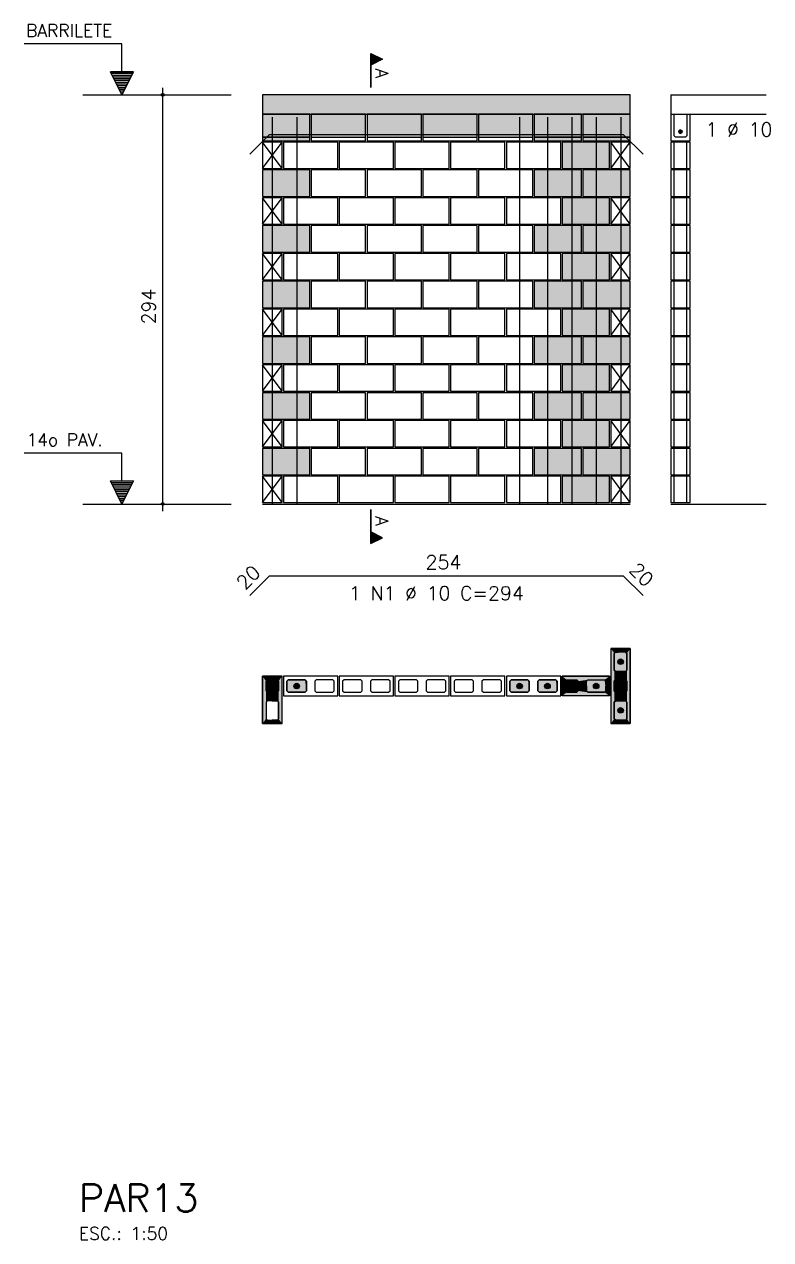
# Model space of a CAD drawing. Extents: x -1 to 122, y -1 to 61.
# Drawn here: x 35.71 to 46.43, y 17.65 to 35.12 of the extents above; entities that cross this region are included whole.
import ezdxf

# ---------------------------------------------------------------- set-up
doc = ezdxf.new("R2010")
doc.units = 0
doc.header["$MEASUREMENT"] = 0
for name, color, linetype in [('PENA_01', 1, 'CONTINUOUS'), ('PENA_02', 2, 'CONTINUOUS'), ('PENA_03', 3, 'CONTINUOUS'), ('PENA_05', 5, 'CONTINUOUS'), ('PENA_06', 6, 'CONTINUOUS'), ('PENA_09', 254, 'CONTINUOUS'), ('PENA_11', 252, 'CONTINUOUS'), ('PENA_19', 240, 'CONTINUOUS'), ('PENA_21', 100, 'CONTINUOUS')]:
    doc.layers.add(name, color=color, linetype=linetype)
doc.styles.get("Standard").update_dxf_attribs({"font": 'ROMANS.SHX'})

msp = doc.modelspace()

# ---------------------------------------------------------------- linework, layer by layer
at = {"layer": 'PENA_01', "linetype": 'Continuous'}
for p, q in [((36.555, 34.102), (38.686, 34.102)), ((39.134, 33.492), (39.814, 33.492)), ((39.834, 33.492), (40.614, 33.492)), ((40.634, 33.492), (41.414, 33.492)), ((41.434, 33.492), (42.214, 33.492)), ((42.234, 33.492), (43.014, 33.492)), ((43.034, 33.492), (43.714, 33.492)), ((43.734, 33.492), (44.414, 33.492)), ((36.555, 28.222), (38.686, 28.222))]:
    msp.add_line(p, q, dxfattribs=at)
for points in [[(44.344, 25.816), (44.364, 25.836), (44.364, 26.076), (44.344, 26.096), (44.204, 26.096), (44.184, 26.076), (44.184, 25.836), (44.204, 25.816), (44.344, 25.816)], [(39.184, 25.676), (39.184, 25.536), (39.204, 25.516), (39.344, 25.516), (39.364, 25.536), (39.364, 25.676), (39.344, 25.696), (39.204, 25.696), (39.184, 25.676)], [(39.764, 25.676), (39.744, 25.696), (39.504, 25.696), (39.484, 25.676), (39.484, 25.536), (39.504, 25.516), (39.744, 25.516), (39.764, 25.536), (39.764, 25.676)], [(40.164, 25.676), (40.144, 25.696), (39.904, 25.696), (39.884, 25.676), (39.884, 25.536), (39.904, 25.516), (40.144, 25.516), (40.164, 25.536), (40.164, 25.676)], [(40.564, 25.676), (40.544, 25.696), (40.304, 25.696), (40.284, 25.676), (40.284, 25.536), (40.304, 25.516), (40.544, 25.516), (40.564, 25.536), (40.564, 25.676)], [(40.964, 25.676), (40.944, 25.696), (40.704, 25.696), (40.684, 25.676), (40.684, 25.536), (40.704, 25.516), (40.944, 25.516), (40.964, 25.536), (40.964, 25.676)], [(41.364, 25.676), (41.344, 25.696), (41.104, 25.696), (41.084, 25.676), (41.084, 25.536), (41.104, 25.516), (41.344, 25.516), (41.364, 25.536), (41.364, 25.676)], [(41.764, 25.676), (41.744, 25.696), (41.504, 25.696), (41.484, 25.676), (41.484, 25.536), (41.504, 25.516), (41.744, 25.516), (41.764, 25.536), (41.764, 25.676)], [(42.164, 25.676), (42.144, 25.696), (41.904, 25.696), (41.884, 25.676), (41.884, 25.536), (41.904, 25.516), (42.144, 25.516), (42.164, 25.536), (42.164, 25.676)], [(42.564, 25.676), (42.544, 25.696), (42.304, 25.696), (42.284, 25.676), (42.284, 25.536), (42.304, 25.516), (42.544, 25.516), (42.564, 25.536), (42.564, 25.676)], [(42.964, 25.676), (42.944, 25.696), (42.704, 25.696), (42.684, 25.676), (42.684, 25.536), (42.704, 25.516), (42.944, 25.516), (42.964, 25.536), (42.964, 25.676)], [(43.364, 25.676), (43.344, 25.696), (43.104, 25.696), (43.084, 25.676), (43.084, 25.536), (43.104, 25.516), (43.344, 25.516), (43.364, 25.536), (43.364, 25.676)], [(43.504, 25.696), (43.644, 25.696), (43.664, 25.676), (43.664, 25.536), (43.644, 25.516), (43.504, 25.516), (43.484, 25.536), (43.484, 25.676), (43.504, 25.696)], [(43.804, 25.696), (44.044, 25.696), (44.064, 25.676), (44.064, 25.536), (44.044, 25.516), (43.804, 25.516), (43.784, 25.536), (43.784, 25.676), (43.804, 25.696)], [(44.344, 25.516), (44.364, 25.536), (44.364, 25.676), (44.344, 25.696), (44.204, 25.696), (44.184, 25.676), (44.184, 25.536), (44.204, 25.516), (44.344, 25.516)], [(39.184, 25.376), (39.184, 25.136), (39.204, 25.116), (39.344, 25.116), (39.364, 25.136), (39.364, 25.376), (39.344, 25.396), (39.204, 25.396), (39.184, 25.376)], [(44.344, 25.116), (44.364, 25.136), (44.364, 25.376), (44.344, 25.396), (44.204, 25.396), (44.184, 25.376), (44.184, 25.136), (44.204, 25.116), (44.344, 25.116)]]:
    msp.add_lwpolyline(points, dxfattribs=at)
at = {"layer": 'PENA_02', "linetype": 'Continuous'}
for p, q in [((39.414, 33.422), (39.134, 33.422)), ((39.134, 33.422), (39.134, 33.042)), ((39.414, 33.042), (39.414, 33.422)), ((44.414, 33.422), (44.134, 33.422)), ((44.134, 33.422), (44.134, 33.042)), ((44.414, 33.042), (44.414, 33.422)), ((39.134, 33.042), (39.414, 33.042)), ((44.134, 33.042), (44.414, 33.042)), ((39.414, 32.622), (39.134, 32.622)), ((39.134, 32.622), (39.134, 32.242)), ((39.414, 32.242), (39.414, 32.622)), ((44.414, 32.622), (44.134, 32.622)), ((44.134, 32.622), (44.134, 32.242)), ((44.414, 32.242), (44.414, 32.622)), ((39.134, 32.242), (39.414, 32.242)), ((44.134, 32.242), (44.414, 32.242)), ((39.414, 31.822), (39.134, 31.822)), ((39.134, 31.822), (39.134, 31.442)), ((39.414, 31.442), (39.414, 31.822)), ((44.414, 31.822), (44.134, 31.822)), ((44.134, 31.822), (44.134, 31.442)), ((44.414, 31.442), (44.414, 31.822)), ((39.134, 31.442), (39.414, 31.442)), ((44.134, 31.442), (44.414, 31.442)), ((39.414, 31.022), (39.134, 31.022)), ((39.134, 31.022), (39.134, 30.642)), ((39.414, 30.642), (39.414, 31.022)), ((44.414, 31.022), (44.134, 31.022)), ((44.134, 31.022), (44.134, 30.642)), ((44.414, 30.642), (44.414, 31.022)), ((39.134, 30.642), (39.414, 30.642)), ((44.134, 30.642), (44.414, 30.642)), ((39.414, 30.222), (39.134, 30.222)), ((39.134, 30.222), (39.134, 29.842)), ((39.414, 29.842), (39.414, 30.222)), ((44.414, 30.222), (44.134, 30.222)), ((44.134, 30.222), (44.134, 29.842)), ((44.414, 29.842), (44.414, 30.222)), ((39.134, 29.842), (39.414, 29.842)), ((44.134, 29.842), (44.414, 29.842)), ((39.414, 29.422), (39.134, 29.422)), ((39.134, 29.422), (39.134, 29.042)), ((39.414, 29.042), (39.414, 29.422)), ((44.414, 29.422), (44.134, 29.422)), ((44.134, 29.422), (44.134, 29.042)), ((44.414, 29.042), (44.414, 29.422)), ((39.134, 29.042), (39.414, 29.042)), ((44.134, 29.042), (44.414, 29.042)), ((39.414, 28.622), (39.134, 28.622)), ((39.134, 28.622), (39.134, 28.242)), ((39.414, 28.242), (39.414, 28.622)), ((44.414, 28.622), (44.134, 28.622)), ((44.134, 28.622), (44.134, 28.242)), ((44.414, 28.242), (44.414, 28.622)), ((39.134, 28.242), (39.414, 28.242)), ((39.134, 28.222), (44.414, 28.222)), ((44.134, 28.242), (44.414, 28.242)), ((44.414, 26.146), (44.134, 26.146)), ((44.134, 26.146), (44.134, 25.066)), ((44.414, 25.066), (44.414, 26.146)), ((44.134, 25.066), (44.414, 25.066))]:
    msp.add_line(p, q, dxfattribs=at)
for points in [[(39.134, 33.822), (44.414, 33.822), (44.414, 34.102), (39.134, 34.102), (39.134, 33.822)], [(39.134, 33.442), (39.814, 33.442), (39.814, 33.822), (39.134, 33.822), (39.134, 33.442)], [(39.834, 33.442), (40.614, 33.442), (40.614, 33.822), (39.834, 33.822), (39.834, 33.442)], [(40.634, 33.442), (41.414, 33.442), (41.414, 33.822), (40.634, 33.822), (40.634, 33.442)], [(41.434, 33.442), (42.214, 33.442), (42.214, 33.822), (41.434, 33.822), (41.434, 33.442)], [(42.234, 33.442), (43.014, 33.442), (43.014, 33.822), (42.234, 33.822), (42.234, 33.442)], [(43.034, 33.442), (43.714, 33.442), (43.714, 33.822), (43.034, 33.822), (43.034, 33.442)], [(43.734, 33.442), (44.414, 33.442), (44.414, 33.822), (43.734, 33.822), (43.734, 33.442)], [(39.434, 33.042), (40.214, 33.042), (40.214, 33.422), (39.434, 33.422), (39.434, 33.042)], [(40.234, 33.042), (41.014, 33.042), (41.014, 33.422), (40.234, 33.422), (40.234, 33.042)], [(41.034, 33.042), (41.814, 33.042), (41.814, 33.422), (41.034, 33.422), (41.034, 33.042)], [(41.834, 33.042), (42.614, 33.042), (42.614, 33.422), (41.834, 33.422), (41.834, 33.042)], [(42.634, 33.042), (43.414, 33.042), (43.414, 33.422), (42.634, 33.422), (42.634, 33.042)], [(43.434, 33.042), (44.114, 33.042), (44.114, 33.422), (43.434, 33.422), (43.434, 33.042)], [(39.134, 32.642), (39.814, 32.642), (39.814, 33.022), (39.134, 33.022), (39.134, 32.642)], [(39.834, 32.642), (40.614, 32.642), (40.614, 33.022), (39.834, 33.022), (39.834, 32.642)], [(40.634, 32.642), (41.414, 32.642), (41.414, 33.022), (40.634, 33.022), (40.634, 32.642)], [(41.434, 32.642), (42.214, 32.642), (42.214, 33.022), (41.434, 33.022), (41.434, 32.642)], [(42.234, 32.642), (43.014, 32.642), (43.014, 33.022), (42.234, 33.022), (42.234, 32.642)], [(43.034, 32.642), (43.714, 32.642), (43.714, 33.022), (43.034, 33.022), (43.034, 32.642)], [(43.734, 32.642), (44.414, 32.642), (44.414, 33.022), (43.734, 33.022), (43.734, 32.642)], [(39.434, 32.242), (40.214, 32.242), (40.214, 32.622), (39.434, 32.622), (39.434, 32.242)], [(40.234, 32.242), (41.014, 32.242), (41.014, 32.622), (40.234, 32.622), (40.234, 32.242)], [(41.034, 32.242), (41.814, 32.242), (41.814, 32.622), (41.034, 32.622), (41.034, 32.242)], [(41.834, 32.242), (42.614, 32.242), (42.614, 32.622), (41.834, 32.622), (41.834, 32.242)], [(42.634, 32.242), (43.414, 32.242), (43.414, 32.622), (42.634, 32.622), (42.634, 32.242)], [(43.434, 32.242), (44.114, 32.242), (44.114, 32.622), (43.434, 32.622), (43.434, 32.242)], [(39.134, 31.842), (39.814, 31.842), (39.814, 32.222), (39.134, 32.222), (39.134, 31.842)], [(39.834, 31.842), (40.614, 31.842), (40.614, 32.222), (39.834, 32.222), (39.834, 31.842)], [(40.634, 31.842), (41.414, 31.842), (41.414, 32.222), (40.634, 32.222), (40.634, 31.842)], [(41.434, 31.842), (42.214, 31.842), (42.214, 32.222), (41.434, 32.222), (41.434, 31.842)], [(42.234, 31.842), (43.014, 31.842), (43.014, 32.222), (42.234, 32.222), (42.234, 31.842)], [(43.034, 31.842), (43.714, 31.842), (43.714, 32.222), (43.034, 32.222), (43.034, 31.842)], [(43.734, 31.842), (44.414, 31.842), (44.414, 32.222), (43.734, 32.222), (43.734, 31.842)], [(39.434, 31.442), (40.214, 31.442), (40.214, 31.822), (39.434, 31.822), (39.434, 31.442)], [(40.234, 31.442), (41.014, 31.442), (41.014, 31.822), (40.234, 31.822), (40.234, 31.442)], [(41.034, 31.442), (41.814, 31.442), (41.814, 31.822), (41.034, 31.822), (41.034, 31.442)], [(41.834, 31.442), (42.614, 31.442), (42.614, 31.822), (41.834, 31.822), (41.834, 31.442)], [(42.634, 31.442), (43.414, 31.442), (43.414, 31.822), (42.634, 31.822), (42.634, 31.442)], [(43.434, 31.442), (44.114, 31.442), (44.114, 31.822), (43.434, 31.822), (43.434, 31.442)], [(39.134, 31.042), (39.814, 31.042), (39.814, 31.422), (39.134, 31.422), (39.134, 31.042)], [(39.834, 31.042), (40.614, 31.042), (40.614, 31.422), (39.834, 31.422), (39.834, 31.042)], [(40.634, 31.042), (41.414, 31.042), (41.414, 31.422), (40.634, 31.422), (40.634, 31.042)], [(41.434, 31.042), (42.214, 31.042), (42.214, 31.422), (41.434, 31.422), (41.434, 31.042)], [(42.234, 31.042), (43.014, 31.042), (43.014, 31.422), (42.234, 31.422), (42.234, 31.042)], [(43.034, 31.042), (43.714, 31.042), (43.714, 31.422), (43.034, 31.422), (43.034, 31.042)], [(43.734, 31.042), (44.414, 31.042), (44.414, 31.422), (43.734, 31.422), (43.734, 31.042)], [(39.434, 30.642), (40.214, 30.642), (40.214, 31.022), (39.434, 31.022), (39.434, 30.642)], [(40.234, 30.642), (41.014, 30.642), (41.014, 31.022), (40.234, 31.022), (40.234, 30.642)], [(41.034, 30.642), (41.814, 30.642), (41.814, 31.022), (41.034, 31.022), (41.034, 30.642)], [(41.834, 30.642), (42.614, 30.642), (42.614, 31.022), (41.834, 31.022), (41.834, 30.642)], [(42.634, 30.642), (43.414, 30.642), (43.414, 31.022), (42.634, 31.022), (42.634, 30.642)], [(43.434, 30.642), (44.114, 30.642), (44.114, 31.022), (43.434, 31.022), (43.434, 30.642)], [(39.134, 30.242), (39.814, 30.242), (39.814, 30.622), (39.134, 30.622), (39.134, 30.242)], [(39.834, 30.242), (40.614, 30.242), (40.614, 30.622), (39.834, 30.622), (39.834, 30.242)], [(40.634, 30.242), (41.414, 30.242), (41.414, 30.622), (40.634, 30.622), (40.634, 30.242)], [(41.434, 30.242), (42.214, 30.242), (42.214, 30.622), (41.434, 30.622), (41.434, 30.242)], [(42.234, 30.242), (43.014, 30.242), (43.014, 30.622), (42.234, 30.622), (42.234, 30.242)], [(43.034, 30.242), (43.714, 30.242), (43.714, 30.622), (43.034, 30.622), (43.034, 30.242)], [(43.734, 30.242), (44.414, 30.242), (44.414, 30.622), (43.734, 30.622), (43.734, 30.242)], [(39.434, 29.842), (40.214, 29.842), (40.214, 30.222), (39.434, 30.222), (39.434, 29.842)], [(40.234, 29.842), (41.014, 29.842), (41.014, 30.222), (40.234, 30.222), (40.234, 29.842)], [(41.034, 29.842), (41.814, 29.842), (41.814, 30.222), (41.034, 30.222), (41.034, 29.842)], [(41.834, 29.842), (42.614, 29.842), (42.614, 30.222), (41.834, 30.222), (41.834, 29.842)], [(42.634, 29.842), (43.414, 29.842), (43.414, 30.222), (42.634, 30.222), (42.634, 29.842)], [(43.434, 29.842), (44.114, 29.842), (44.114, 30.222), (43.434, 30.222), (43.434, 29.842)], [(39.134, 29.442), (39.814, 29.442), (39.814, 29.822), (39.134, 29.822), (39.134, 29.442)], [(39.834, 29.442), (40.614, 29.442), (40.614, 29.822), (39.834, 29.822), (39.834, 29.442)], [(40.634, 29.442), (41.414, 29.442), (41.414, 29.822), (40.634, 29.822), (40.634, 29.442)], [(41.434, 29.442), (42.214, 29.442), (42.214, 29.822), (41.434, 29.822), (41.434, 29.442)], [(42.234, 29.442), (43.014, 29.442), (43.014, 29.822), (42.234, 29.822), (42.234, 29.442)], [(43.034, 29.442), (43.714, 29.442), (43.714, 29.822), (43.034, 29.822), (43.034, 29.442)], [(43.734, 29.442), (44.414, 29.442), (44.414, 29.822), (43.734, 29.822), (43.734, 29.442)], [(39.434, 29.042), (40.214, 29.042), (40.214, 29.422), (39.434, 29.422), (39.434, 29.042)], [(40.234, 29.042), (41.014, 29.042), (41.014, 29.422), (40.234, 29.422), (40.234, 29.042)], [(41.034, 29.042), (41.814, 29.042), (41.814, 29.422), (41.034, 29.422), (41.034, 29.042)], [(41.834, 29.042), (42.614, 29.042), (42.614, 29.422), (41.834, 29.422), (41.834, 29.042)], [(42.634, 29.042), (43.414, 29.042), (43.414, 29.422), (42.634, 29.422), (42.634, 29.042)], [(43.434, 29.042), (44.114, 29.042), (44.114, 29.422), (43.434, 29.422), (43.434, 29.042)], [(39.134, 28.642), (39.814, 28.642), (39.814, 29.022), (39.134, 29.022), (39.134, 28.642)], [(39.834, 28.642), (40.614, 28.642), (40.614, 29.022), (39.834, 29.022), (39.834, 28.642)], [(40.634, 28.642), (41.414, 28.642), (41.414, 29.022), (40.634, 29.022), (40.634, 28.642)], [(41.434, 28.642), (42.214, 28.642), (42.214, 29.022), (41.434, 29.022), (41.434, 28.642)], [(42.234, 28.642), (43.014, 28.642), (43.014, 29.022), (42.234, 29.022), (42.234, 28.642)], [(43.034, 28.642), (43.714, 28.642), (43.714, 29.022), (43.034, 29.022), (43.034, 28.642)], [(43.734, 28.642), (44.414, 28.642), (44.414, 29.022), (43.734, 29.022), (43.734, 28.642)], [(39.434, 28.242), (40.214, 28.242), (40.214, 28.622), (39.434, 28.622), (39.434, 28.242)], [(40.234, 28.242), (41.014, 28.242), (41.014, 28.622), (40.234, 28.622), (40.234, 28.242)], [(41.034, 28.242), (41.814, 28.242), (41.814, 28.622), (41.034, 28.622), (41.034, 28.242)], [(41.834, 28.242), (42.614, 28.242), (42.614, 28.622), (41.834, 28.622), (41.834, 28.242)], [(42.634, 28.242), (43.414, 28.242), (43.414, 28.622), (42.634, 28.622), (42.634, 28.242)], [(43.434, 28.242), (44.114, 28.242), (44.114, 28.622), (43.434, 28.622), (43.434, 28.242)], [(39.134, 25.746), (39.134, 25.066), (39.414, 25.066), (39.414, 25.746), (39.134, 25.746)], [(40.214, 25.746), (39.434, 25.746), (39.434, 25.466), (40.214, 25.466), (40.214, 25.746)], [(41.014, 25.746), (40.234, 25.746), (40.234, 25.466), (41.014, 25.466), (41.014, 25.746)], [(41.814, 25.746), (41.034, 25.746), (41.034, 25.466), (41.814, 25.466), (41.814, 25.746)], [(42.614, 25.746), (41.834, 25.746), (41.834, 25.466), (42.614, 25.466), (42.614, 25.746)], [(43.414, 25.746), (42.634, 25.746), (42.634, 25.466), (43.414, 25.466), (43.414, 25.746)], [(43.434, 25.746), (44.114, 25.746), (44.114, 25.466), (43.434, 25.466), (43.434, 25.746)]]:
    msp.add_lwpolyline(points, dxfattribs=at)
for centre, radius in [((37.701, 34.102), 0.02), ((37.701, 34.102), 0.01), ((37.701, 28.222), 0.02), ((37.701, 28.222), 0.01)]:
    msp.add_circle(centre, radius, dxfattribs=at)
at = {"layer": 'PENA_03', "linetype": 'Continuous'}
for p, q in [((37.114, 34.833), (35.714, 34.833)), ((37.114, 34.433), (37.114, 34.833)), ((37.116, 34.433), (37.116, 34.835)), ((40.69, 34.208), (40.69, 34.695)), ((40.69, 34.695), (40.856, 34.612)), ((40.69, 34.693), (40.69, 34.53)), ((40.69, 34.693), (40.854, 34.612)), ((40.854, 34.612), (40.69, 34.53)), ((40.856, 34.612), (40.69, 34.529)), ((40.703, 34.688), (40.703, 34.535)), ((40.715, 34.682), (40.715, 34.541)), ((40.728, 34.675), (40.728, 34.548)), ((40.741, 34.669), (40.741, 34.554)), ((40.754, 34.663), (40.754, 34.561)), ((40.766, 34.656), (40.766, 34.567)), ((40.779, 34.65), (40.779, 34.573)), ((40.792, 34.643), (40.792, 34.58)), ((40.805, 34.637), (40.805, 34.586)), ((40.817, 34.631), (40.817, 34.592)), ((40.83, 34.624), (40.83, 34.599)), ((40.843, 34.618), (40.843, 34.605)), ((37.115, 34.102), (36.949, 34.433)), ((36.949, 34.433), (37.114, 34.433)), ((37.115, 34.105), (36.951, 34.432)), ((37.279, 34.432), (36.951, 34.432)), ((37.268, 34.408), (36.962, 34.408)), ((37.281, 34.433), (37.115, 34.102)), ((37.279, 34.432), (37.115, 34.105)), ((37.116, 34.433), (37.281, 34.433)), ((40.69, 34.529), (40.69, 34.208)), ((37.255, 34.382), (36.975, 34.382)), ((37.243, 34.357), (36.987, 34.357)), ((37.23, 34.331), (37, 34.331)), ((37.217, 34.306), (37.013, 34.306)), ((37.204, 34.28), (37.026, 34.28)), ((37.192, 34.255), (37.038, 34.255)), ((37.179, 34.229), (37.051, 34.229)), ((37.166, 34.204), (37.064, 34.204)), ((37.153, 34.178), (37.077, 34.178)), ((37.141, 34.153), (37.089, 34.153)), ((37.128, 34.127), (37.102, 34.127)), ((37.701, 28.121), (37.701, 34.202)), ((44.994, 34.102), (44.994, 33.442)), ((44.994, 34.102), (46.364, 34.102)), ((44.994, 33.822), (46.364, 33.822)), ((39.134, 33.042), (39.414, 33.422)), ((39.414, 33.042), (39.134, 33.422)), ((44.134, 33.042), (44.414, 33.422)), ((44.414, 33.042), (44.134, 33.422)), ((45.044, 33.042), (45.044, 33.422)), ((45.224, 33.042), (45.224, 33.422)), ((45.044, 32.642), (45.044, 33.022)), ((45.224, 32.642), (45.224, 33.022)), ((39.134, 32.242), (39.414, 32.622)), ((39.414, 32.242), (39.134, 32.622)), ((44.134, 32.242), (44.414, 32.622)), ((44.414, 32.242), (44.134, 32.622)), ((45.044, 32.242), (45.044, 32.622)), ((45.224, 32.242), (45.224, 32.622)), ((45.044, 31.842), (45.044, 32.222)), ((45.224, 31.842), (45.224, 32.222)), ((39.134, 31.442), (39.414, 31.822)), ((39.414, 31.442), (39.134, 31.822)), ((44.134, 31.442), (44.414, 31.822)), ((44.414, 31.442), (44.134, 31.822)), ((45.044, 31.442), (45.044, 31.822)), ((45.224, 31.442), (45.224, 31.822)), ((45.044, 31.042), (45.044, 31.422)), ((45.224, 31.042), (45.224, 31.422)), ((39.134, 30.642), (39.414, 31.022)), ((39.414, 30.642), (39.134, 31.022)), ((44.134, 30.642), (44.414, 31.022)), ((44.414, 30.642), (44.134, 31.022)), ((45.044, 30.642), (45.044, 31.022)), ((45.224, 30.642), (45.224, 31.022)), ((45.044, 30.242), (45.044, 30.622)), ((45.224, 30.242), (45.224, 30.622)), ((39.134, 29.842), (39.414, 30.222)), ((39.414, 29.842), (39.134, 30.222)), ((44.134, 29.842), (44.414, 30.222)), ((44.414, 29.842), (44.134, 30.222)), ((45.044, 29.842), (45.044, 30.222)), ((45.224, 29.842), (45.224, 30.222)), ((45.044, 29.442), (45.044, 29.822)), ((45.224, 29.442), (45.224, 29.822)), ((39.134, 29.042), (39.414, 29.422)), ((39.414, 29.042), (39.134, 29.422)), ((44.134, 29.042), (44.414, 29.422)), ((44.414, 29.042), (44.134, 29.422)), ((45.044, 29.042), (45.044, 29.422)), ((45.224, 29.042), (45.224, 29.422)), ((45.044, 28.642), (45.044, 29.022)), ((45.224, 28.642), (45.224, 29.022)), ((37.114, 28.953), (35.714, 28.953)), ((37.114, 28.553), (37.114, 28.953)), ((37.116, 28.553), (37.116, 28.955)), ((37.115, 28.222), (36.949, 28.553)), ((36.949, 28.553), (37.114, 28.553)), ((37.115, 28.225), (36.951, 28.552)), ((37.279, 28.552), (36.951, 28.552)), ((37.268, 28.528), (36.962, 28.528)), ((37.255, 28.502), (36.975, 28.502)), ((37.243, 28.477), (36.987, 28.477)), ((37.281, 28.553), (37.115, 28.222)), ((37.279, 28.552), (37.115, 28.225)), ((37.116, 28.553), (37.281, 28.553)), ((39.134, 28.242), (39.414, 28.622)), ((39.414, 28.242), (39.134, 28.622)), ((44.134, 28.242), (44.414, 28.622)), ((44.414, 28.242), (44.134, 28.622)), ((45.044, 28.242), (45.044, 28.622)), ((45.224, 28.242), (45.224, 28.622)), ((37.23, 28.451), (37, 28.451)), ((37.217, 28.426), (37.013, 28.426)), ((37.204, 28.4), (37.026, 28.4)), ((37.192, 28.375), (37.038, 28.375)), ((37.179, 28.349), (37.051, 28.349)), ((37.166, 28.324), (37.064, 28.324)), ((37.153, 28.298), (37.077, 28.298)), ((37.141, 28.273), (37.089, 28.273)), ((37.128, 28.247), (37.102, 28.247)), ((40.69, 28.141), (40.69, 27.654)), ((40.69, 27.82), (40.69, 28.141)), ((44.994, 28.222), (46.364, 28.222)), ((40.856, 27.737), (40.69, 27.82)), ((40.69, 27.656), (40.69, 27.819)), ((40.854, 27.737), (40.69, 27.819)), ((40.703, 27.661), (40.703, 27.814)), ((40.715, 27.667), (40.715, 27.808)), ((40.728, 27.674), (40.728, 27.801)), ((40.741, 27.68), (40.741, 27.795)), ((40.754, 27.686), (40.754, 27.788)), ((40.766, 27.693), (40.766, 27.782)), ((40.779, 27.699), (40.779, 27.776)), ((40.792, 27.705), (40.792, 27.769)), ((40.69, 27.654), (40.856, 27.737)), ((40.69, 27.656), (40.854, 27.737)), ((40.805, 27.712), (40.805, 27.763)), ((40.817, 27.718), (40.817, 27.757)), ((40.83, 27.725), (40.83, 27.75)), ((40.843, 27.731), (40.843, 27.744))]:
    msp.add_line(p, q, dxfattribs=at)
for points in [[(44.994, 33.442), (45.274, 33.442), (45.274, 33.822)], [(45.224, 33.822), (45.224, 33.512), (45.204, 33.492), (45.064, 33.492), (45.044, 33.512), (45.044, 33.822)], [(45.158, 33.573), (45.156, 33.583), (45.15, 33.591), (45.141, 33.596), (45.131, 33.597), (45.121, 33.594), (45.113, 33.587), (45.109, 33.578), (45.109, 33.567), (45.113, 33.558), (45.121, 33.551), (45.131, 33.548), (45.141, 33.549), (45.15, 33.554), (45.156, 33.562), (45.158, 33.573)], [(44.994, 33.042), (45.274, 33.042), (45.274, 33.422), (44.994, 33.422), (44.994, 33.042)], [(44.994, 32.642), (45.274, 32.642), (45.274, 33.022), (44.994, 33.022), (44.994, 32.642)], [(44.994, 32.242), (45.274, 32.242), (45.274, 32.622), (44.994, 32.622), (44.994, 32.242)], [(44.994, 31.842), (45.274, 31.842), (45.274, 32.222), (44.994, 32.222), (44.994, 31.842)], [(44.994, 31.442), (45.274, 31.442), (45.274, 31.822), (44.994, 31.822), (44.994, 31.442)], [(44.994, 31.042), (45.274, 31.042), (45.274, 31.422), (44.994, 31.422), (44.994, 31.042)], [(44.994, 30.642), (45.274, 30.642), (45.274, 31.022), (44.994, 31.022), (44.994, 30.642)], [(44.994, 30.242), (45.274, 30.242), (45.274, 30.622), (44.994, 30.622), (44.994, 30.242)], [(44.994, 29.842), (45.274, 29.842), (45.274, 30.222), (44.994, 30.222), (44.994, 29.842)], [(44.994, 29.442), (45.274, 29.442), (45.274, 29.822), (44.994, 29.822), (44.994, 29.442)], [(44.994, 29.042), (45.274, 29.042), (45.274, 29.422), (44.994, 29.422), (44.994, 29.042)], [(44.994, 28.642), (45.274, 28.642), (45.274, 29.022), (44.994, 29.022), (44.994, 28.642)], [(44.994, 28.242), (45.274, 28.242), (45.274, 28.622), (44.994, 28.622), (44.994, 28.242)], [(44.344, 26.096), (44.364, 26.076), (44.364, 25.836), (44.344, 25.816), (44.204, 25.816), (44.184, 25.836), (44.184, 26.076), (44.204, 26.096), (44.344, 26.096)], [(39.344, 25.696), (39.364, 25.676), (39.364, 25.536), (39.344, 25.516), (39.204, 25.516), (39.184, 25.536), (39.184, 25.676), (39.204, 25.696), (39.344, 25.696)], [(39.764, 25.536), (39.744, 25.516), (39.504, 25.516), (39.484, 25.536), (39.484, 25.676), (39.504, 25.696), (39.744, 25.696), (39.764, 25.676), (39.764, 25.536)], [(42.964, 25.536), (42.944, 25.516), (42.704, 25.516), (42.684, 25.536), (42.684, 25.676), (42.704, 25.696), (42.944, 25.696), (42.964, 25.676), (42.964, 25.536)], [(43.364, 25.536), (43.344, 25.516), (43.104, 25.516), (43.084, 25.536), (43.084, 25.676), (43.104, 25.696), (43.344, 25.696), (43.364, 25.676), (43.364, 25.536)], [(43.644, 25.696), (43.664, 25.676), (43.664, 25.536), (43.644, 25.516), (43.504, 25.516), (43.484, 25.536), (43.484, 25.676), (43.504, 25.696), (43.644, 25.696)], [(44.064, 25.536), (44.044, 25.516), (43.804, 25.516), (43.784, 25.536), (43.784, 25.676), (43.804, 25.696), (44.044, 25.696), (44.064, 25.676), (44.064, 25.536)], [(44.344, 25.696), (44.364, 25.676), (44.364, 25.536), (44.344, 25.516), (44.204, 25.516), (44.184, 25.536), (44.184, 25.676), (44.204, 25.696), (44.344, 25.696)], [(44.344, 25.396), (44.364, 25.376), (44.364, 25.136), (44.344, 25.116), (44.204, 25.116), (44.184, 25.136), (44.184, 25.376), (44.204, 25.396), (44.344, 25.396)]]:
    msp.add_lwpolyline(points, dxfattribs=at)
for centre, radius in [((45.133, 33.573), 0.025), ((44.274, 25.956), 0.04), ((39.274, 25.606), 0.04), ((39.624, 25.606), 0.04), ((42.824, 25.606), 0.04), ((43.224, 25.606), 0.04), ((43.574, 25.606), 0.04), ((43.924, 25.606), 0.04), ((44.274, 25.606), 0.04), ((44.274, 25.256), 0.04)]:
    msp.add_circle(centre, radius, dxfattribs=at)
for points in [[(45.158, 33.573), (45.113, 33.587), (45.109, 33.578)], [(45.158, 33.573), (45.109, 33.578), (45.109, 33.567)], [(45.158, 33.573), (45.109, 33.567), (45.113, 33.558)], [(45.158, 33.573), (45.121, 33.594), (45.11, 33.581)], [(45.158, 33.573), (45.11, 33.581), (45.11, 33.564)], [(45.158, 33.573), (45.11, 33.564), (45.121, 33.551)], [(45.158, 33.573), (45.121, 33.594), (45.113, 33.587)], [(45.158, 33.573), (45.113, 33.558), (45.121, 33.551)], [(45.158, 33.573), (45.138, 33.597), (45.121, 33.594)], [(45.158, 33.573), (45.131, 33.597), (45.121, 33.594)], [(45.158, 33.573), (45.121, 33.551), (45.138, 33.548)], [(45.158, 33.573), (45.121, 33.551), (45.131, 33.548)], [(45.158, 33.573), (45.141, 33.596), (45.131, 33.597)], [(45.158, 33.573), (45.131, 33.548), (45.141, 33.549)], [(45.158, 33.573), (45.152, 33.589), (45.138, 33.597)], [(45.158, 33.573), (45.138, 33.548), (45.152, 33.556)], [(45.158, 33.573), (45.15, 33.591), (45.141, 33.596)], [(45.158, 33.573), (45.141, 33.549), (45.15, 33.554)], [(45.158, 33.573), (45.156, 33.583), (45.15, 33.591)], [(45.158, 33.573), (45.15, 33.554), (45.156, 33.562)], [(45.158, 33.573), (45.152, 33.556), (45.158, 33.573)], [(45.158, 33.573), (45.156, 33.562), (45.158, 33.573)], [(44.314, 25.956), (44.254, 25.99), (44.236, 25.969)], [(44.314, 25.956), (44.236, 25.969), (44.236, 25.942)], [(44.314, 25.956), (44.236, 25.942), (44.254, 25.921)], [(44.314, 25.956), (44.281, 25.995), (44.254, 25.99)], [(44.314, 25.956), (44.254, 25.921), (44.281, 25.916)], [(44.314, 25.956), (44.304, 25.981), (44.281, 25.995)], [(44.314, 25.956), (44.281, 25.916), (44.304, 25.93)], [(44.314, 25.956), (44.304, 25.93), (44.314, 25.956)], [(39.314, 25.606), (39.254, 25.64), (39.236, 25.619)], [(39.314, 25.606), (39.236, 25.619), (39.236, 25.592)], [(39.314, 25.606), (39.236, 25.592), (39.254, 25.571)], [(39.314, 25.606), (39.281, 25.645), (39.254, 25.64)], [(39.314, 25.606), (39.254, 25.571), (39.281, 25.566)], [(39.314, 25.606), (39.304, 25.631), (39.281, 25.645)], [(39.314, 25.606), (39.281, 25.566), (39.304, 25.58)], [(39.314, 25.606), (39.304, 25.58), (39.314, 25.606)], [(39.664, 25.606), (39.604, 25.64), (39.586, 25.619)], [(39.664, 25.606), (39.586, 25.619), (39.586, 25.592)], [(39.664, 25.606), (39.586, 25.592), (39.604, 25.571)], [(39.664, 25.606), (39.631, 25.645), (39.604, 25.64)], [(39.664, 25.606), (39.604, 25.571), (39.631, 25.566)], [(39.664, 25.606), (39.654, 25.631), (39.631, 25.645)], [(39.664, 25.606), (39.631, 25.566), (39.654, 25.58)], [(39.664, 25.606), (39.654, 25.58), (39.664, 25.606)], [(42.864, 25.606), (42.804, 25.64), (42.786, 25.619)], [(42.864, 25.606), (42.786, 25.619), (42.786, 25.592)], [(42.864, 25.606), (42.786, 25.592), (42.804, 25.571)], [(42.864, 25.606), (42.831, 25.645), (42.804, 25.64)], [(42.864, 25.606), (42.804, 25.571), (42.831, 25.566)], [(42.864, 25.606), (42.854, 25.631), (42.831, 25.645)], [(42.864, 25.606), (42.831, 25.566), (42.854, 25.58)], [(42.864, 25.606), (42.854, 25.58), (42.864, 25.606)], [(43.264, 25.606), (43.204, 25.64), (43.186, 25.619)], [(43.264, 25.606), (43.186, 25.619), (43.186, 25.592)], [(43.264, 25.606), (43.186, 25.592), (43.204, 25.571)], [(43.264, 25.606), (43.231, 25.645), (43.204, 25.64)], [(43.264, 25.606), (43.204, 25.571), (43.231, 25.566)], [(43.264, 25.606), (43.254, 25.631), (43.231, 25.645)], [(43.264, 25.606), (43.231, 25.566), (43.254, 25.58)], [(43.264, 25.606), (43.254, 25.58), (43.264, 25.606)], [(43.614, 25.606), (43.554, 25.64), (43.536, 25.619)], [(43.614, 25.606), (43.536, 25.619), (43.536, 25.592)], [(43.614, 25.606), (43.536, 25.592), (43.554, 25.571)], [(43.614, 25.606), (43.581, 25.645), (43.554, 25.64)], [(43.614, 25.606), (43.554, 25.571), (43.581, 25.566)], [(43.614, 25.606), (43.604, 25.631), (43.581, 25.645)], [(43.614, 25.606), (43.581, 25.566), (43.604, 25.58)], [(43.614, 25.606), (43.604, 25.58), (43.614, 25.606)], [(43.964, 25.606), (43.904, 25.64), (43.886, 25.619)], [(43.964, 25.606), (43.886, 25.619), (43.886, 25.592)], [(43.964, 25.606), (43.886, 25.592), (43.904, 25.571)], [(43.964, 25.606), (43.931, 25.645), (43.904, 25.64)], [(43.964, 25.606), (43.904, 25.571), (43.931, 25.566)], [(43.964, 25.606), (43.954, 25.631), (43.931, 25.645)], [(43.964, 25.606), (43.931, 25.566), (43.954, 25.58)], [(43.964, 25.606), (43.954, 25.58), (43.964, 25.606)], [(44.314, 25.606), (44.254, 25.64), (44.236, 25.619)], [(44.314, 25.606), (44.236, 25.619), (44.236, 25.592)], [(44.314, 25.606), (44.236, 25.592), (44.254, 25.571)], [(44.314, 25.606), (44.281, 25.645), (44.254, 25.64)], [(44.314, 25.606), (44.254, 25.571), (44.281, 25.566)], [(44.314, 25.606), (44.304, 25.631), (44.281, 25.645)], [(44.314, 25.606), (44.281, 25.566), (44.304, 25.58)], [(44.314, 25.606), (44.304, 25.58), (44.314, 25.606)], [(44.314, 25.256), (44.254, 25.29), (44.236, 25.269)], [(44.314, 25.256), (44.236, 25.269), (44.236, 25.242)], [(44.314, 25.256), (44.236, 25.242), (44.254, 25.221)], [(44.314, 25.256), (44.281, 25.295), (44.254, 25.29)], [(44.314, 25.256), (44.254, 25.221), (44.281, 25.216)], [(44.314, 25.256), (44.304, 25.281), (44.281, 25.295)], [(44.314, 25.256), (44.281, 25.216), (44.304, 25.23)], [(44.314, 25.256), (44.304, 25.23), (44.314, 25.256)]]:
    msp.add_solid(points, dxfattribs=at)
at = {"layer": 'PENA_05', "linetype": 'Continuous'}
for p, q in [((38.951, 33.249), (39.234, 33.531)), ((39.234, 33.531), (44.313, 33.532)), ((44.313, 33.532), (44.596, 33.249)), ((38.951, 26.905), (39.234, 27.188)), ((39.234, 27.188), (44.313, 27.188)), ((44.313, 27.188), (44.596, 26.905))]:
    msp.add_line(p, q, dxfattribs=at)
for points in [[(39.274, 33.782), (39.274, 28.222)], [(39.624, 33.782), (39.624, 28.222)], [(42.824, 33.782), (42.824, 28.222)], [(43.224, 33.782), (43.224, 28.222)], [(43.574, 33.782), (43.574, 28.222)], [(43.922, 33.782), (43.922, 28.222)], [(44.28, 33.782), (44.28, 28.222)]]:
    msp.add_lwpolyline(points, dxfattribs=at)
at = {"layer": 'PENA_09', "linetype": 'Continuous'}
for points in [[(39.134, 33.492), (39.814, 33.492), (39.814, 33.822), (39.134, 33.822), (39.134, 33.492)], [(39.834, 33.492), (40.614, 33.492), (40.614, 33.822), (39.834, 33.822), (39.834, 33.492)], [(40.634, 33.492), (41.414, 33.492), (41.414, 33.822), (40.634, 33.822), (40.634, 33.492)], [(41.434, 33.492), (42.214, 33.492), (42.214, 33.822), (41.434, 33.822), (41.434, 33.492)], [(42.234, 33.492), (43.014, 33.492), (43.014, 33.822), (42.234, 33.822), (42.234, 33.492)], [(43.034, 33.492), (43.714, 33.492), (43.714, 33.822), (43.034, 33.822), (43.034, 33.492)], [(43.734, 33.492), (44.414, 33.492), (44.414, 33.822), (43.734, 33.822), (43.734, 33.492)]]:
    msp.add_lwpolyline(points, dxfattribs=at)
for points in [[(39.134, 33.492), (39.814, 33.492), (39.814, 33.822)], [(39.134, 33.492), (39.814, 33.822), (39.134, 33.822)], [(39.134, 33.492), (39.134, 33.822), (39.134, 33.492)], [(39.834, 33.492), (40.614, 33.492), (40.614, 33.822)], [(39.834, 33.492), (40.614, 33.822), (39.834, 33.822)], [(39.834, 33.492), (39.834, 33.822), (39.834, 33.492)], [(40.634, 33.492), (41.414, 33.492), (41.414, 33.822)], [(40.634, 33.492), (41.414, 33.822), (40.634, 33.822)], [(40.634, 33.492), (40.634, 33.822), (40.634, 33.492)], [(41.434, 33.492), (42.214, 33.492), (42.214, 33.822)], [(41.434, 33.492), (42.214, 33.822), (41.434, 33.822)], [(41.434, 33.492), (41.434, 33.822), (41.434, 33.492)], [(42.234, 33.492), (43.014, 33.492), (43.014, 33.822)], [(42.234, 33.492), (43.014, 33.822), (42.234, 33.822)], [(42.234, 33.492), (42.234, 33.822), (42.234, 33.492)], [(43.034, 33.492), (43.714, 33.492), (43.714, 33.822)], [(43.034, 33.492), (43.714, 33.822), (43.034, 33.822)], [(43.034, 33.492), (43.034, 33.822), (43.034, 33.492)], [(43.734, 33.492), (44.414, 33.492), (44.414, 33.822)], [(43.734, 33.492), (44.414, 33.822), (43.734, 33.822)], [(43.734, 33.492), (43.734, 33.822), (43.734, 33.492)]]:
    msp.add_solid(points, dxfattribs=at)
at = {"layer": 'PENA_11', "linetype": 'Continuous'}
for points in [[(39.134, 33.822), (44.414, 33.822), (44.414, 34.102)], [(39.134, 33.822), (44.414, 34.102), (39.134, 34.102)], [(39.134, 33.822), (39.134, 34.102), (39.134, 33.822)], [(44.344, 26.096), (44.204, 25.816), (44.184, 25.836)], [(44.344, 26.096), (44.184, 25.836), (44.184, 26.076)], [(44.344, 26.096), (44.184, 26.076), (44.204, 26.096)], [(44.344, 26.096), (44.344, 25.816), (44.204, 25.816)], [(44.344, 26.096), (44.204, 26.096), (44.344, 26.096)], [(44.344, 26.096), (44.364, 26.076), (44.364, 25.836)], [(44.344, 26.096), (44.364, 25.836), (44.344, 25.816)], [(39.344, 25.696), (39.204, 25.516), (39.184, 25.536)], [(39.344, 25.696), (39.184, 25.536), (39.184, 25.676)], [(39.344, 25.696), (39.184, 25.676), (39.204, 25.696)], [(39.344, 25.696), (39.344, 25.516), (39.204, 25.516)], [(39.344, 25.696), (39.204, 25.696), (39.344, 25.696)], [(39.344, 25.696), (39.364, 25.676), (39.364, 25.536)], [(39.344, 25.696), (39.364, 25.536), (39.344, 25.516)], [(39.764, 25.536), (39.484, 25.676), (39.504, 25.696)], [(39.764, 25.536), (39.484, 25.536), (39.484, 25.676)], [(39.764, 25.536), (39.504, 25.696), (39.744, 25.696)], [(39.764, 25.536), (39.744, 25.696), (39.764, 25.676)], [(39.764, 25.536), (39.764, 25.676), (39.764, 25.536)], [(42.964, 25.536), (42.684, 25.676), (42.704, 25.696)], [(42.964, 25.536), (42.684, 25.536), (42.684, 25.676)], [(42.964, 25.536), (42.704, 25.696), (42.944, 25.696)], [(42.964, 25.536), (42.944, 25.696), (42.964, 25.676)], [(42.964, 25.536), (42.964, 25.676), (42.964, 25.536)], [(43.364, 25.536), (43.084, 25.676), (43.104, 25.696)], [(43.364, 25.536), (43.084, 25.536), (43.084, 25.676)], [(43.364, 25.536), (43.104, 25.696), (43.344, 25.696)], [(43.364, 25.536), (43.344, 25.696), (43.364, 25.676)], [(43.364, 25.536), (43.364, 25.676), (43.364, 25.536)], [(43.644, 25.696), (43.504, 25.516), (43.484, 25.536)], [(43.644, 25.696), (43.484, 25.536), (43.484, 25.676)], [(43.644, 25.696), (43.484, 25.676), (43.504, 25.696)], [(43.644, 25.696), (43.644, 25.516), (43.504, 25.516)], [(43.644, 25.696), (43.504, 25.696), (43.644, 25.696)], [(43.644, 25.696), (43.664, 25.676), (43.664, 25.536)], [(43.644, 25.696), (43.664, 25.536), (43.644, 25.516)], [(44.064, 25.536), (43.784, 25.676), (43.804, 25.696)], [(44.064, 25.536), (43.784, 25.536), (43.784, 25.676)], [(44.064, 25.536), (43.804, 25.696), (44.044, 25.696)], [(44.064, 25.536), (44.044, 25.696), (44.064, 25.676)], [(44.064, 25.536), (44.064, 25.676), (44.064, 25.536)], [(44.344, 25.696), (44.204, 25.516), (44.184, 25.536)], [(44.344, 25.696), (44.184, 25.536), (44.184, 25.676)], [(44.344, 25.696), (44.184, 25.676), (44.204, 25.696)], [(44.344, 25.696), (44.344, 25.516), (44.204, 25.516)], [(44.344, 25.696), (44.204, 25.696), (44.344, 25.696)], [(44.344, 25.696), (44.364, 25.676), (44.364, 25.536)], [(44.344, 25.696), (44.364, 25.536), (44.344, 25.516)], [(39.764, 25.536), (39.504, 25.516), (39.484, 25.536)], [(39.764, 25.536), (39.744, 25.516), (39.504, 25.516)], [(42.964, 25.536), (42.704, 25.516), (42.684, 25.536)], [(42.964, 25.536), (42.944, 25.516), (42.704, 25.516)], [(43.364, 25.536), (43.104, 25.516), (43.084, 25.536)], [(43.364, 25.536), (43.344, 25.516), (43.104, 25.516)], [(44.064, 25.536), (43.804, 25.516), (43.784, 25.536)], [(44.064, 25.536), (44.044, 25.516), (43.804, 25.516)], [(44.344, 25.396), (44.204, 25.116), (44.184, 25.136)], [(44.344, 25.396), (44.184, 25.136), (44.184, 25.376)], [(44.344, 25.396), (44.184, 25.376), (44.204, 25.396)], [(44.344, 25.396), (44.344, 25.116), (44.204, 25.116)], [(44.344, 25.396), (44.204, 25.396), (44.344, 25.396)], [(44.344, 25.396), (44.364, 25.376), (44.364, 25.136)], [(44.344, 25.396), (44.364, 25.136), (44.344, 25.116)]]:
    msp.add_solid(points, dxfattribs=at)
at = {"layer": 'PENA_19', "linetype": 'Continuous'}
for points in [[(44.274, 25.066), (44.274, 25.116), (44.204, 25.116), (44.184, 25.136), (44.184, 25.376), (44.204, 25.396), (44.274, 25.396), (44.274, 25.516), (44.204, 25.516), (44.184, 25.536), (44.184, 25.676), (44.204, 25.696), (44.274, 25.696), (44.274, 25.816), (44.204, 25.816), (44.184, 25.836), (44.184, 26.076), (44.204, 26.096), (44.274, 26.096), (44.274, 26.146), (44.134, 26.146), (44.134, 25.066), (44.274, 25.066)], [(44.274, 25.066), (44.274, 25.116), (44.344, 25.116), (44.364, 25.136), (44.364, 25.376), (44.344, 25.396), (44.274, 25.396), (44.274, 25.516), (44.344, 25.516), (44.364, 25.536), (44.364, 25.676), (44.344, 25.696), (44.274, 25.696), (44.274, 25.816), (44.344, 25.816), (44.364, 25.836), (44.364, 26.076), (44.344, 26.096), (44.274, 26.096), (44.274, 26.146), (44.414, 26.146), (44.414, 25.066), (44.274, 25.066)]]:
    msp.add_lwpolyline(points, dxfattribs=at)
for points in [[(44.274, 26.146), (44.134, 26.146), (44.204, 26.096)], [(44.204, 26.096), (44.134, 26.146), (44.184, 26.076)], [(44.134, 26.146), (44.184, 25.136), (44.184, 26.076)], [(44.134, 25.066), (44.184, 25.136), (44.134, 26.146)], [(44.184, 26.076), (44.184, 25.136), (44.184, 25.376)], [(44.184, 25.376), (44.184, 26.076), (44.184, 25.536)], [(44.184, 25.536), (44.184, 26.076), (44.184, 25.676)], [(44.184, 26.076), (44.184, 25.836), (44.184, 25.676)], [(44.274, 26.096), (44.274, 26.146), (44.204, 26.096)], [(44.414, 26.146), (44.344, 26.096), (44.274, 26.096)], [(44.414, 26.146), (44.274, 26.096), (44.274, 26.146)], [(44.414, 26.146), (44.364, 26.076), (44.344, 26.096)], [(44.364, 25.836), (44.414, 26.146), (44.364, 25.676)], [(44.364, 25.676), (44.414, 26.146), (44.364, 25.536)], [(44.414, 26.146), (44.364, 25.376), (44.364, 25.536)], [(44.414, 26.146), (44.364, 25.136), (44.364, 25.376)], [(44.414, 25.066), (44.364, 25.136), (44.414, 26.146)], [(44.414, 26.146), (44.364, 25.836), (44.364, 26.076)], [(44.204, 25.696), (44.184, 25.836), (44.184, 25.676)], [(44.204, 25.696), (44.204, 25.816), (44.184, 25.836)], [(44.274, 25.696), (44.204, 25.816), (44.204, 25.696)], [(44.274, 25.696), (44.274, 25.816), (44.204, 25.816)], [(44.274, 25.696), (44.344, 25.816), (44.344, 25.696)], [(44.344, 25.816), (44.274, 25.696), (44.274, 25.816)], [(44.344, 25.816), (44.364, 25.836), (44.344, 25.696)], [(44.344, 25.696), (44.364, 25.836), (44.364, 25.676)], [(44.204, 25.516), (44.184, 25.536), (44.204, 25.396)], [(44.204, 25.396), (44.184, 25.536), (44.184, 25.376)], [(44.204, 25.516), (44.204, 25.396), (44.274, 25.396)], [(44.204, 25.516), (44.274, 25.396), (44.274, 25.516)], [(44.344, 25.396), (44.274, 25.396), (44.344, 25.516)], [(44.274, 25.396), (44.274, 25.516), (44.344, 25.516)], [(44.364, 25.536), (44.364, 25.376), (44.344, 25.396)], [(44.364, 25.536), (44.344, 25.396), (44.344, 25.516)], [(44.204, 25.116), (44.184, 25.136), (44.134, 25.066)], [(44.204, 25.116), (44.134, 25.066), (44.274, 25.066)], [(44.204, 25.116), (44.274, 25.066), (44.274, 25.116)], [(44.274, 25.066), (44.344, 25.116), (44.414, 25.066)], [(44.274, 25.066), (44.274, 25.116), (44.344, 25.116)], [(44.414, 25.066), (44.344, 25.116), (44.364, 25.136)]]:
    msp.add_solid(points, dxfattribs=at)
at = {"layer": 'PENA_21', "linetype": 'Continuous'}
for points in [[(39.134, 33.442), (39.814, 33.442), (39.814, 33.492), (39.134, 33.492), (39.134, 33.442)], [(43.034, 33.442), (43.714, 33.442), (43.714, 33.492), (43.034, 33.492), (43.034, 33.442)], [(43.434, 33.042), (44.114, 33.042), (44.114, 33.422), (43.434, 33.422), (43.434, 33.042)], [(43.734, 33.442), (44.414, 33.442), (44.414, 33.492), (43.734, 33.492), (43.734, 33.442)], [(39.134, 32.642), (39.814, 32.642), (39.814, 33.022), (39.134, 33.022), (39.134, 32.642)], [(43.034, 32.642), (43.714, 32.642), (43.714, 33.022), (43.034, 33.022), (43.034, 32.642)], [(43.734, 32.642), (44.414, 32.642), (44.414, 33.022), (43.734, 33.022), (43.734, 32.642)], [(43.434, 32.242), (44.114, 32.242), (44.114, 32.622), (43.434, 32.622), (43.434, 32.242)], [(39.134, 31.842), (39.814, 31.842), (39.814, 32.222), (39.134, 32.222), (39.134, 31.842)], [(43.034, 31.842), (43.714, 31.842), (43.714, 32.222), (43.034, 32.222), (43.034, 31.842)], [(43.734, 31.842), (44.414, 31.842), (44.414, 32.222), (43.734, 32.222), (43.734, 31.842)], [(43.434, 31.442), (44.114, 31.442), (44.114, 31.822), (43.434, 31.822), (43.434, 31.442)], [(39.134, 31.042), (39.814, 31.042), (39.814, 31.422), (39.134, 31.422), (39.134, 31.042)], [(43.034, 31.042), (43.714, 31.042), (43.714, 31.422), (43.034, 31.422), (43.034, 31.042)], [(43.734, 31.042), (44.414, 31.042), (44.414, 31.422), (43.734, 31.422), (43.734, 31.042)], [(43.434, 30.642), (44.114, 30.642), (44.114, 31.022), (43.434, 31.022), (43.434, 30.642)], [(39.134, 30.242), (39.814, 30.242), (39.814, 30.622), (39.134, 30.622), (39.134, 30.242)], [(43.034, 30.242), (43.714, 30.242), (43.714, 30.622), (43.034, 30.622), (43.034, 30.242)], [(43.734, 30.242), (44.414, 30.242), (44.414, 30.622), (43.734, 30.622), (43.734, 30.242)], [(43.434, 29.842), (44.114, 29.842), (44.114, 30.222), (43.434, 30.222), (43.434, 29.842)], [(39.134, 29.442), (39.814, 29.442), (39.814, 29.822), (39.134, 29.822), (39.134, 29.442)], [(43.034, 29.442), (43.714, 29.442), (43.714, 29.822), (43.034, 29.822), (43.034, 29.442)], [(43.734, 29.442), (44.414, 29.442), (44.414, 29.822), (43.734, 29.822), (43.734, 29.442)], [(43.434, 29.042), (44.114, 29.042), (44.114, 29.422), (43.434, 29.422), (43.434, 29.042)], [(39.134, 28.642), (39.814, 28.642), (39.814, 29.022), (39.134, 29.022), (39.134, 28.642)], [(43.034, 28.642), (43.714, 28.642), (43.714, 29.022), (43.034, 29.022), (43.034, 28.642)], [(43.734, 28.642), (44.414, 28.642), (44.414, 29.022), (43.734, 29.022), (43.734, 28.642)], [(43.434, 28.242), (44.114, 28.242), (44.114, 28.622), (43.434, 28.622), (43.434, 28.242)], [(39.274, 25.746), (39.274, 25.696), (39.204, 25.696), (39.184, 25.676), (39.184, 25.536), (39.204, 25.516), (39.274, 25.516), (39.274, 25.396), (39.204, 25.396), (39.184, 25.376), (39.184, 25.136), (39.204, 25.116), (39.274, 25.116), (39.274, 25.066), (39.134, 25.066), (39.134, 25.746), (39.274, 25.746)], [(39.274, 25.746), (39.274, 25.696), (39.344, 25.696), (39.364, 25.676), (39.364, 25.536), (39.344, 25.516), (39.274, 25.516), (39.274, 25.396), (39.344, 25.396), (39.364, 25.376), (39.364, 25.136), (39.344, 25.116), (39.274, 25.116), (39.274, 25.066), (39.414, 25.066), (39.414, 25.746), (39.274, 25.746)], [(43.434, 25.606), (43.484, 25.606), (43.484, 25.676), (43.504, 25.696), (43.644, 25.696), (43.664, 25.676), (43.664, 25.606), (43.784, 25.606), (43.784, 25.676), (43.804, 25.696), (44.044, 25.696), (44.064, 25.676), (44.064, 25.606), (44.114, 25.606), (44.114, 25.746), (43.434, 25.746), (43.434, 25.606)], [(43.434, 25.606), (43.484, 25.606), (43.484, 25.536), (43.504, 25.516), (43.644, 25.516), (43.664, 25.536), (43.664, 25.606), (43.784, 25.606), (43.784, 25.536), (43.804, 25.516), (44.044, 25.516), (44.064, 25.536), (44.064, 25.606), (44.114, 25.606), (44.114, 25.466), (43.434, 25.466), (43.434, 25.606)]]:
    msp.add_lwpolyline(points, dxfattribs=at)
for points in [[(39.134, 33.442), (39.814, 33.442), (39.814, 33.492)], [(39.134, 33.442), (39.814, 33.492), (39.134, 33.492)], [(39.134, 33.442), (39.134, 33.492), (39.134, 33.442)], [(43.034, 33.442), (43.714, 33.442), (43.714, 33.492)], [(43.034, 33.442), (43.714, 33.492), (43.034, 33.492)], [(43.034, 33.442), (43.034, 33.492), (43.034, 33.442)], [(43.434, 33.042), (44.114, 33.042), (44.114, 33.422)], [(43.434, 33.042), (44.114, 33.422), (43.434, 33.422)], [(43.434, 33.042), (43.434, 33.422), (43.434, 33.042)], [(43.734, 33.442), (44.414, 33.442), (44.414, 33.492)], [(43.734, 33.442), (44.414, 33.492), (43.734, 33.492)], [(43.734, 33.442), (43.734, 33.492), (43.734, 33.442)], [(39.134, 32.642), (39.814, 32.642), (39.814, 33.022)], [(39.134, 32.642), (39.814, 33.022), (39.134, 33.022)], [(39.134, 32.642), (39.134, 33.022), (39.134, 32.642)], [(43.034, 32.642), (43.714, 32.642), (43.714, 33.022)], [(43.034, 32.642), (43.714, 33.022), (43.034, 33.022)], [(43.034, 32.642), (43.034, 33.022), (43.034, 32.642)], [(43.734, 32.642), (44.414, 32.642), (44.414, 33.022)], [(43.734, 32.642), (44.414, 33.022), (43.734, 33.022)], [(43.734, 32.642), (43.734, 33.022), (43.734, 32.642)], [(43.434, 32.242), (44.114, 32.242), (44.114, 32.622)], [(43.434, 32.242), (44.114, 32.622), (43.434, 32.622)], [(43.434, 32.242), (43.434, 32.622), (43.434, 32.242)], [(39.134, 31.842), (39.814, 31.842), (39.814, 32.222)], [(39.134, 31.842), (39.814, 32.222), (39.134, 32.222)], [(39.134, 31.842), (39.134, 32.222), (39.134, 31.842)], [(43.034, 31.842), (43.714, 31.842), (43.714, 32.222)], [(43.034, 31.842), (43.714, 32.222), (43.034, 32.222)], [(43.034, 31.842), (43.034, 32.222), (43.034, 31.842)], [(43.734, 31.842), (44.414, 31.842), (44.414, 32.222)], [(43.734, 31.842), (44.414, 32.222), (43.734, 32.222)], [(43.734, 31.842), (43.734, 32.222), (43.734, 31.842)], [(43.434, 31.442), (44.114, 31.442), (44.114, 31.822)], [(43.434, 31.442), (44.114, 31.822), (43.434, 31.822)], [(43.434, 31.442), (43.434, 31.822), (43.434, 31.442)], [(39.134, 31.042), (39.814, 31.042), (39.814, 31.422)], [(39.134, 31.042), (39.814, 31.422), (39.134, 31.422)], [(39.134, 31.042), (39.134, 31.422), (39.134, 31.042)], [(43.034, 31.042), (43.714, 31.042), (43.714, 31.422)], [(43.034, 31.042), (43.714, 31.422), (43.034, 31.422)], [(43.034, 31.042), (43.034, 31.422), (43.034, 31.042)], [(43.734, 31.042), (44.414, 31.042), (44.414, 31.422)], [(43.734, 31.042), (44.414, 31.422), (43.734, 31.422)], [(43.734, 31.042), (43.734, 31.422), (43.734, 31.042)], [(43.434, 30.642), (44.114, 30.642), (44.114, 31.022)], [(43.434, 30.642), (44.114, 31.022), (43.434, 31.022)], [(43.434, 30.642), (43.434, 31.022), (43.434, 30.642)], [(39.134, 30.242), (39.814, 30.242), (39.814, 30.622)], [(39.134, 30.242), (39.814, 30.622), (39.134, 30.622)], [(39.134, 30.242), (39.134, 30.622), (39.134, 30.242)], [(43.034, 30.242), (43.714, 30.242), (43.714, 30.622)], [(43.034, 30.242), (43.714, 30.622), (43.034, 30.622)], [(43.034, 30.242), (43.034, 30.622), (43.034, 30.242)], [(43.734, 30.242), (44.414, 30.242), (44.414, 30.622)], [(43.734, 30.242), (44.414, 30.622), (43.734, 30.622)], [(43.734, 30.242), (43.734, 30.622), (43.734, 30.242)], [(43.434, 29.842), (44.114, 29.842), (44.114, 30.222)], [(43.434, 29.842), (44.114, 30.222), (43.434, 30.222)], [(43.434, 29.842), (43.434, 30.222), (43.434, 29.842)], [(39.134, 29.442), (39.814, 29.442), (39.814, 29.822)], [(39.134, 29.442), (39.814, 29.822), (39.134, 29.822)], [(39.134, 29.442), (39.134, 29.822), (39.134, 29.442)], [(43.034, 29.442), (43.714, 29.442), (43.714, 29.822)], [(43.034, 29.442), (43.714, 29.822), (43.034, 29.822)], [(43.034, 29.442), (43.034, 29.822), (43.034, 29.442)], [(43.734, 29.442), (44.414, 29.442), (44.414, 29.822)], [(43.734, 29.442), (44.414, 29.822), (43.734, 29.822)], [(43.734, 29.442), (43.734, 29.822), (43.734, 29.442)], [(43.434, 29.042), (44.114, 29.042), (44.114, 29.422)], [(43.434, 29.042), (44.114, 29.422), (43.434, 29.422)], [(43.434, 29.042), (43.434, 29.422), (43.434, 29.042)], [(39.134, 28.642), (39.814, 28.642), (39.814, 29.022)], [(39.134, 28.642), (39.814, 29.022), (39.134, 29.022)], [(39.134, 28.642), (39.134, 29.022), (39.134, 28.642)], [(43.034, 28.642), (43.714, 28.642), (43.714, 29.022)], [(43.034, 28.642), (43.714, 29.022), (43.034, 29.022)], [(43.034, 28.642), (43.034, 29.022), (43.034, 28.642)], [(43.734, 28.642), (44.414, 28.642), (44.414, 29.022)], [(43.734, 28.642), (44.414, 29.022), (43.734, 29.022)], [(43.734, 28.642), (43.734, 29.022), (43.734, 28.642)], [(43.434, 28.242), (44.114, 28.242), (44.114, 28.622)], [(43.434, 28.242), (44.114, 28.622), (43.434, 28.622)], [(43.434, 28.242), (43.434, 28.622), (43.434, 28.242)], [(39.204, 25.696), (39.184, 25.676), (39.134, 25.746)], [(39.204, 25.696), (39.134, 25.746), (39.274, 25.746)], [(39.134, 25.746), (39.184, 25.676), (39.134, 25.066)], [(39.134, 25.066), (39.184, 25.676), (39.184, 25.136)], [(39.184, 25.136), (39.184, 25.676), (39.184, 25.536)], [(39.204, 25.696), (39.274, 25.746), (39.274, 25.696)], [(39.414, 25.746), (39.274, 25.746), (39.344, 25.696)], [(39.344, 25.696), (39.274, 25.746), (39.274, 25.696)], [(39.364, 25.676), (39.414, 25.746), (39.344, 25.696)], [(39.414, 25.066), (39.414, 25.746), (39.364, 25.676)], [(39.364, 25.536), (39.414, 25.066), (39.364, 25.676)], [(44.114, 25.746), (43.434, 25.746), (43.504, 25.696)], [(43.434, 25.746), (43.434, 25.606), (43.484, 25.606)], [(43.434, 25.746), (43.484, 25.606), (43.484, 25.676)], [(43.434, 25.746), (43.484, 25.676), (43.504, 25.696)], [(44.114, 25.746), (43.504, 25.696), (43.644, 25.696)], [(44.114, 25.746), (43.644, 25.696), (43.664, 25.676)], [(44.114, 25.746), (43.664, 25.676), (43.804, 25.696)], [(43.664, 25.676), (43.784, 25.676), (43.804, 25.696)], [(43.664, 25.676), (43.664, 25.606), (43.784, 25.606)], [(43.664, 25.676), (43.784, 25.606), (43.784, 25.676)], [(44.114, 25.746), (43.804, 25.696), (44.044, 25.696)], [(44.114, 25.746), (44.044, 25.696), (44.064, 25.676)], [(44.114, 25.746), (44.064, 25.676), (44.114, 25.606)], [(44.114, 25.606), (44.064, 25.676), (44.064, 25.606)], [(39.184, 25.136), (39.184, 25.376), (39.184, 25.536)], [(39.204, 25.516), (39.184, 25.376), (39.184, 25.536)], [(39.204, 25.516), (39.204, 25.396), (39.184, 25.376)], [(39.274, 25.516), (39.204, 25.396), (39.204, 25.516)], [(39.274, 25.516), (39.274, 25.396), (39.204, 25.396)], [(39.274, 25.516), (39.344, 25.396), (39.344, 25.516)], [(39.274, 25.516), (39.274, 25.396), (39.344, 25.396)], [(39.344, 25.516), (39.364, 25.376), (39.364, 25.536)], [(39.344, 25.396), (39.364, 25.376), (39.344, 25.516)], [(39.364, 25.376), (39.414, 25.066), (39.364, 25.536)], [(43.434, 25.466), (43.434, 25.606), (43.484, 25.606)], [(43.434, 25.466), (43.484, 25.606), (43.484, 25.536)], [(43.434, 25.466), (43.484, 25.536), (43.504, 25.516)], [(44.114, 25.466), (43.434, 25.466), (43.504, 25.516)], [(44.114, 25.466), (43.504, 25.516), (43.644, 25.516)], [(44.114, 25.466), (43.644, 25.516), (43.664, 25.536)], [(43.664, 25.536), (43.664, 25.606), (43.784, 25.606)], [(43.664, 25.536), (43.784, 25.606), (43.784, 25.536)], [(44.114, 25.466), (43.664, 25.536), (43.804, 25.516)], [(43.664, 25.536), (43.784, 25.536), (43.804, 25.516)], [(44.114, 25.466), (43.804, 25.516), (44.044, 25.516)], [(44.114, 25.466), (44.044, 25.516), (44.064, 25.536)], [(44.114, 25.466), (44.064, 25.536), (44.114, 25.606)], [(44.114, 25.606), (44.064, 25.536), (44.064, 25.606)], [(39.364, 25.376), (39.364, 25.136), (39.414, 25.066)], [(39.204, 25.116), (39.134, 25.066), (39.184, 25.136)], [(39.274, 25.066), (39.134, 25.066), (39.204, 25.116)], [(39.274, 25.116), (39.274, 25.066), (39.204, 25.116)], [(39.344, 25.116), (39.274, 25.116), (39.414, 25.066)], [(39.274, 25.116), (39.274, 25.066), (39.414, 25.066)], [(39.364, 25.136), (39.344, 25.116), (39.414, 25.066)]]:
    msp.add_solid(points, dxfattribs=at)

# ---------------------------------------------------------------- texts
at = {"layer": 'PENA_03', "linetype": 'Continuous'}
for s, height, p in [('BARRILETE', 0.18, (35.74, 34.935)), ('1 %%c 10', 0.2, (45.494, 33.505)), ('14o PAV.', 0.18, (35.745, 29.055)), ('1 N1 %%c 10 C=294', 0.2, (40.374, 26.839)), ('ESC.: 1:50', 0.18, (36.497, 17.65))]:
    msp.add_text(s, height=height, dxfattribs=at).set_placement(p)
for s, height, rotation, p in [('A', 0.18, 270, (40.757, 34.476)), ('294', 0.2, 90, (37.599, 30.803)), ('A', 0.18, 270, (40.757, 28.044)), ('254', 0.2, 0.0021, (41.474, 27.288)), ('20', 0.2, 45, (38.88, 26.976)), ('20', 0.2, 315, (44.384, 27.259))]:
    msp.add_text(s, height=height, rotation=rotation, dxfattribs=at).set_placement(p)
at = {"layer": 'PENA_06', "linetype": 'Continuous'}
msp.add_text('PAR13', height=0.4, dxfattribs=at).set_placement((36.497, 18.05))

doc.saveas('drawing.dxf')
